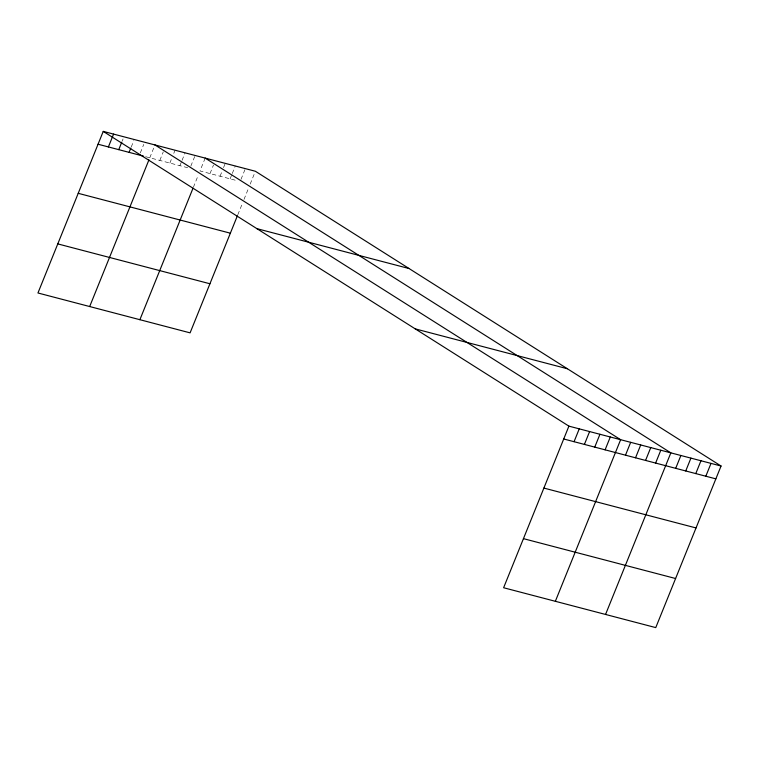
<?xml version="1.0" encoding="UTF-8"?>
<svg xmlns="http://www.w3.org/2000/svg" width="759" height="759" viewBox="0 0 759 759"><rect width="100%" height="100%" fill="white"/><g stroke="black" fill="none" stroke-linecap="round" stroke-linejoin="round"><path stroke-width="0.57" stroke-dasharray="3.79 2.85" d="M122.199 141.089L123.062 138.954M131.25 147.009L133.84 140.595M140.301 152.938L143.755 144.371M149.779 157.787L154.969 144.95M159.817 160.415L163.28 151.857M169.864 163.052L172.027 157.701M173.754 153.422L175.054 150.206M179.902 165.68L181.638 161.401M182.065 160.329L185.092 152.844M190.813 166.174L194.702 156.544M193.374 187.302L198.336 175.035M205.177 158.1L199.987 170.946L237.918 180.889M210.025 173.574L213.488 165.016M220.072 176.202L221.799 171.923M223.525 167.644L225.262 163.365M230.11 178.839L231.846 174.561M232.273 173.488L235.299 166.003M241.02 179.333L244.91 169.703M237.804 214.778L242.349 203.535M244 199.437L248.544 188.194M250.195 184.105L254.948 172.331M145.643 156.705L187.71 167.73"/><path stroke-width="1.14" d="M103.243 131.392L568.908 426.141L503.615 587.741L655.757 627.608L721.05 466.017L255.385 171.259L103.243 131.392L37.95 292.983L190.092 332.859L237.387 215.803M108.395 146.942L113.584 134.096M118.746 149.656L121.772 142.161M129.087 152.36L130.814 148.081M89.676 306.541L148.954 159.826M139.884 319.7L192.966 188.327M574.06 441.691L579.25 428.854M584.411 444.404L589.601 431.567M594.752 447.117L599.942 434.281M605.103 449.831L610.293 436.994M555.351 601.299L620.634 439.698L154.969 144.95M625.492 455.172L630.672 442.336M635.53 457.8L640.719 444.964M645.567 460.438L650.757 447.592M655.615 463.066L660.804 450.229M605.559 614.448L670.842 452.857L205.177 158.1M675.7 468.331L680.88 455.495M685.738 470.959L690.927 458.123M695.775 473.597L700.965 460.751M705.823 476.225L711.012 463.388M98.053 144.229L143.574 156.155M256.912 228.658L409.054 268.534M78.215 193.317L230.366 233.193M415.239 328.875L567.381 368.751M57.779 243.895L209.93 283.762M568.908 426.141L721.05 466.017M563.719 438.987L715.86 478.853M543.88 488.075L696.031 527.941M523.454 538.653L675.595 578.519"/></g></svg>
